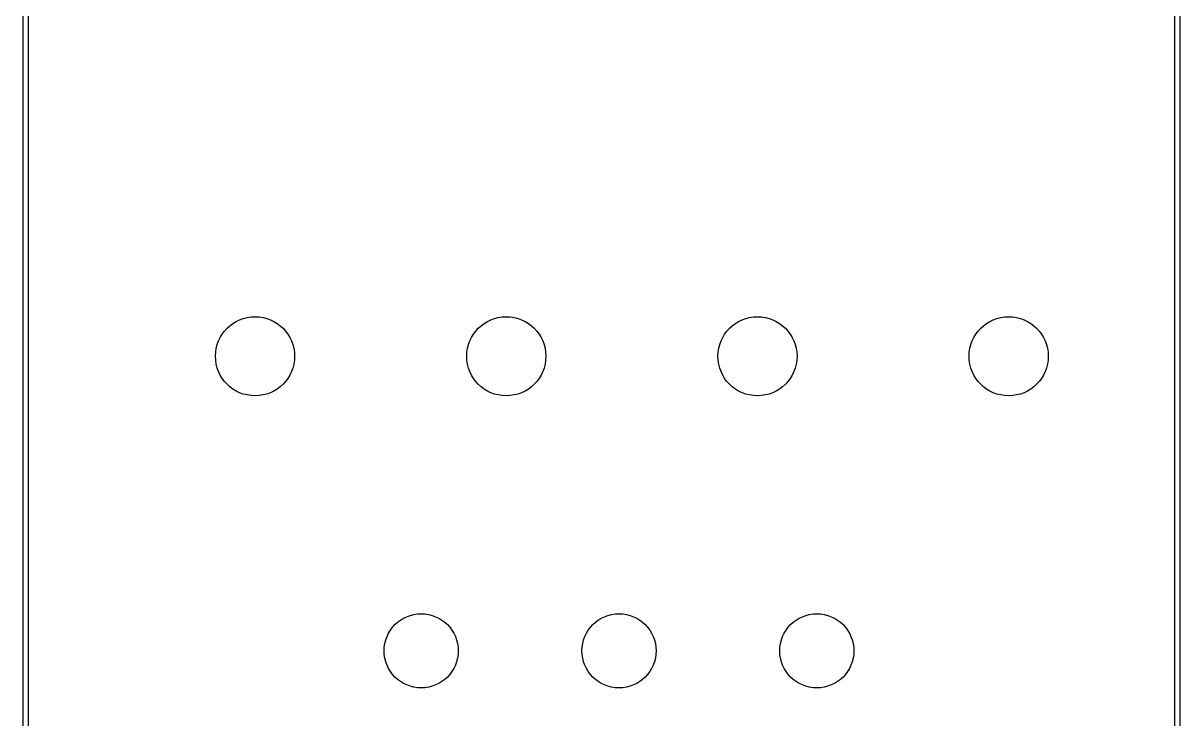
# Model space of a CAD drawing. Extents: x 144.8 to 156.5, y -78.8 to -40.5.
# Drawn here: x 144.78 to 156.47, y -66.69 to -59.65 of the extents above; entities that cross this region are included whole.
import ezdxf

# ---------------------------------------------------------------- set-up
doc = ezdxf.new("R2010")
doc.units = 0
doc.layers.add('BLACK', color=7, linetype='CONTINUOUS')

msp = doc.modelspace()

# ---------------------------------------------------------------- linework, layer by layer
at = {"layer": 'BLACK', "linetype": 'CONTINUOUS'}
for p, q in [((144.775, -78.8), (144.775, -40.5)), ((144.825, -40.525), (144.825, -78.775)), ((156.421071, -78.775), (156.421071, -40.525)), ((156.471071, -40.5), (156.471071, -78.8))]:
    msp.add_line(p, q, dxfattribs=at)
at = {"layer": 'BLACK'}
for centre, radius in [((147.12, -63.02), 0.4), ((147.12, -63.02), 0.4), ((149.66, -63.02), 0.4), ((149.66, -63.02), 0.4), ((152.2, -63.02), 0.4), ((152.2, -63.02), 0.4), ((154.74, -63.02), 0.4), ((154.74, -63.02), 0.4), ((148.8, -66), 0.375), ((148.8, -66), 0.375), ((150.8, -66), 0.375), ((150.8, -66), 0.375), ((152.8, -66), 0.375), ((152.8, -66), 0.375)]:
    msp.add_circle(centre, radius, dxfattribs=at)
at = {"layer": 'WHITE'}
for centre, radius in [((147.12, -63.02), 0.4), ((149.66, -63.02), 0.4), ((152.2, -63.02), 0.4), ((154.74, -63.02), 0.4), ((148.8, -66), 0.375), ((150.8, -66), 0.375), ((152.8, -66), 0.375)]:
    msp.add_circle(centre, radius, dxfattribs=at)

doc.saveas('drawing.dxf')
